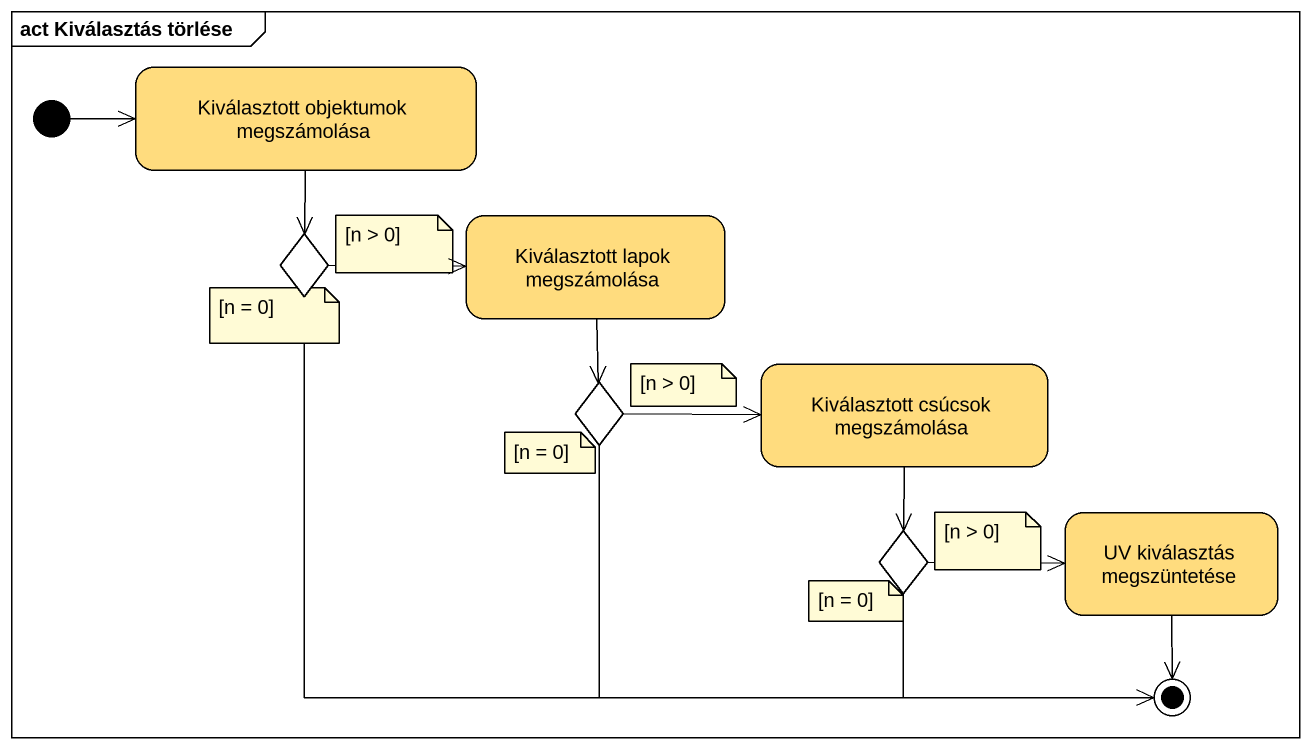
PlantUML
@startuml
mainframe act Kiválasztás törlése
hide empty description
state "Kiválasztott objektumok megszámolása" as Kiválasztott_objektumok #FFDC7E
state choice1 <<choice>> #FFDC7E
state "Kiválasztott lapok megszámolása" as Kiválasztott_lapok #FFDC7E
state choice2 <<choice>> #FFDC7E
state "Kiválasztott csúcsok megszámolása" as Kiválasztott_csúcsok #FFDC7E
state "UV kiválasztás megszüntetése" as UV_kiválasztás_megszüntetése #FFDC7E
state choice3 <<choice>> #FFDC7E
[*] -right-> Kiválasztott_objektumok
Kiválasztott_objektumok --> choice1
choice1 -right-> Kiválasztott_lapok
Kiválasztott_lapok --> choice2
choice2 -right-> Kiválasztott_csúcsok
Kiválasztott_csúcsok --> choice3
choice3 -right-> UV_kiválasztás_megszüntetése
choice1 -right-> [*]
choice2 -right-> [*]
UV_kiválasztás_megszüntetése --> [*]
choice3 -right-> [*]
note as N1
  [n > 0]
end note
note as N2
  [n = 0]
end note
note as N3
  [n = 0]
end note
note as N4
  [n > 0]
end note
note as N5
  [n > 0]
end note
note as N6
  [n = 0]
end note
@enduml
